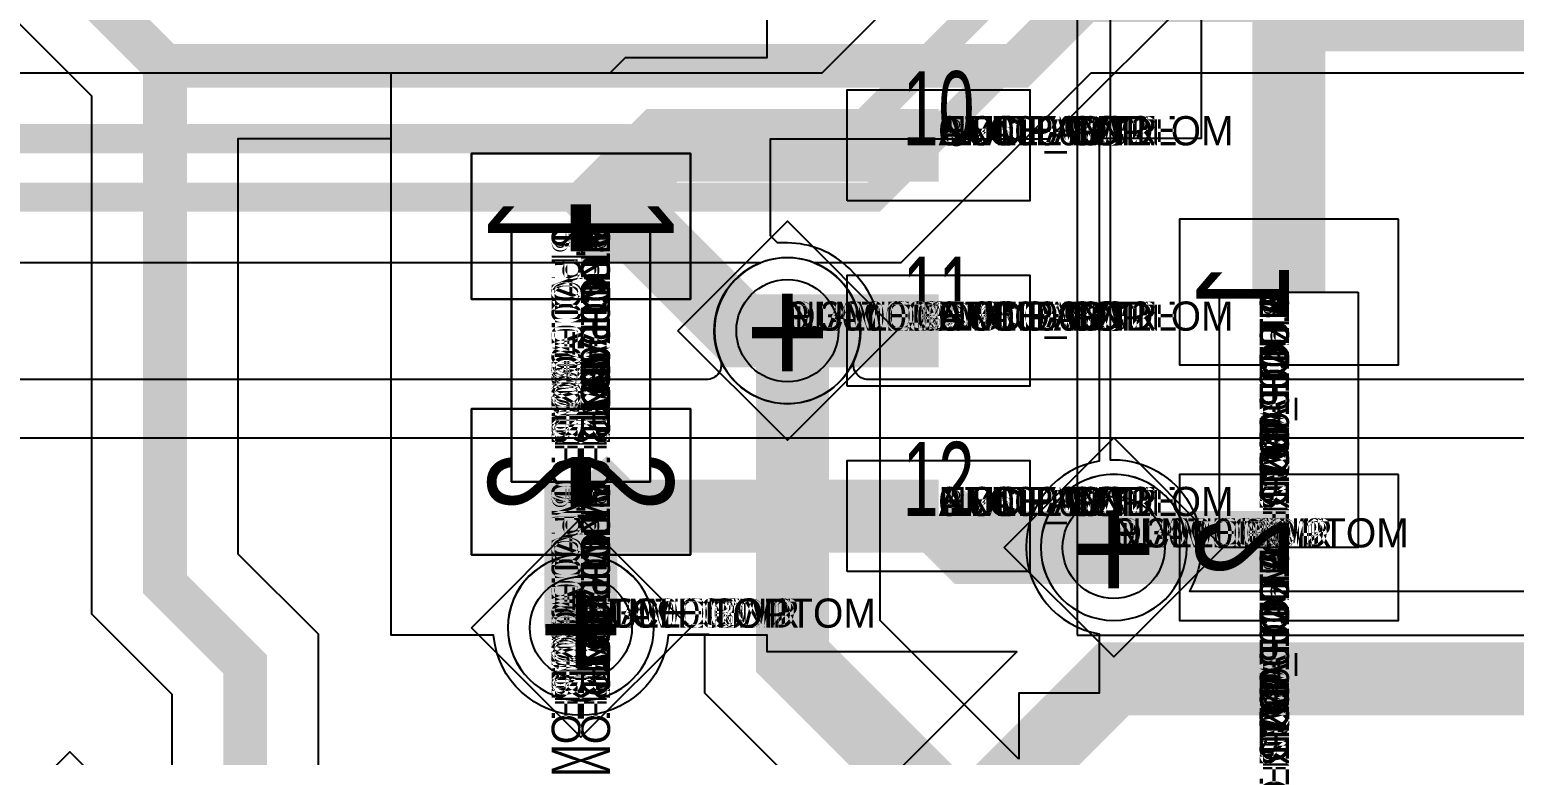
# Model space of a CAD drawing. Extents: x 0 to 323, y 0 to 320.
# Drawn here: x 39.24 to 49.41, y 237.68 to 242.65 of the extents above; entities that cross this region are included whole.
import ezdxf
from ezdxf.enums import TextEntityAlignment as Align

# ---------------------------------------------------------------- set-up
doc = ezdxf.new("R2010")
doc.units = 0
doc.header["$MEASUREMENT"] = 0
doc.layers.get('0').update_dxf_attribs({"linetype": 'CONTINUOUS'})
for name, color, linetype in [('CDN_FIGURES', 7, 'CONTINUOUS'), ('ETCH_BOTTOM', 7, 'CONTINUOUS'), ('ETCH_GND', 3, 'CONTINUOUS'), ('ETCH_INT1', 4, 'CONTINUOUS'), ('ETCH_INT2', 5, 'CONTINUOUS'), ('ETCH_PWR', 6, 'CONTINUOUS'), ('ETCH_TOP', 2, 'CONTINUOUS'), ('MANUFACTURING_NCLEGEND-1-6', 8, 'CONTINUOUS'), ('PACKAGE_GEOMETRY_ASSEMBLY_TOP', 11, 'CONTINUOUS'), ('PACKAGE_GEOMETRY_PIN_NUMBER', 9, 'CONTINUOUS')]:
    doc.layers.add(name, color=color, linetype=linetype)

# ---------------------------------------------------------------- blocks, each defined once
blk = doc.blocks.new('PAD_INFO')
for tag in ['SHAPE_TYPE', 'PAD_HEIGHT', 'PAD_LAYER', 'PAD_TYPE', 'PAD_WIDTH']:
    blk.add_attdef(tag, (0, 0), '', height=0.2)
at = {"flags": 2}
blk.add_attdef('CDN_TYPE', (0, 0), '', height=0.2, dxfattribs=at)
blk = doc.blocks.new('DRILL_INFO')
at = {"flags": 2}
blk.add_attdef('CDN_TYPE', (0, 0), '', height=0.2, dxfattribs=at)
for tag in ['FSHAPE', 'FCHAR', 'DRILL_HEIGHT', 'DIAMETER', 'PLATED', 'DRILL_WIDTH']:
    blk.add_attdef(tag, (0, 0), '', height=0.2)
blk = doc.blocks.new('VIA0700X0300')
at = {"layer": 'ETCH_BOTTOM'}
blk.add_circle((0, 0), 0.35, dxfattribs=at)
at = {"layer": 'ETCH_GND'}
blk.add_circle((0, 0), 0.35, dxfattribs=at)
at = {"layer": 'ETCH_INT1'}
blk.add_circle((0, 0), 0.35, dxfattribs=at)
at = {"layer": 'ETCH_INT2'}
blk.add_circle((0, 0), 0.35, dxfattribs=at)
at = {"layer": 'ETCH_PWR'}
blk.add_circle((0, 0), 0.35, dxfattribs=at)
at = {"layer": 'ETCH_TOP'}
blk.add_circle((0, 0), 0.35, dxfattribs=at)
ref = blk.add_blockref('PAD_INFO', (0, 0))
ref.add_attrib('PAD_LAYER', 'ETCH_TOP', (0, 0), dxfattribs={"height": 0.2})
ref.add_attrib('SHAPE_TYPE', 'NULL', (0, 0), dxfattribs={"height": 0.2})
ref.add_attrib('PAD_TYPE', 'ANTIPAD', (0, 0), dxfattribs={"height": 0.2})
ref.add_attrib('PAD_WIDTH', '0.000000', (0, 0), dxfattribs={"height": 0.2})
ref.add_attrib('PAD_HEIGHT', '0.000000', (0, 0), dxfattribs={"height": 0.2})
ref = blk.add_blockref('PAD_INFO', (0, 0))
ref.add_attrib('PAD_LAYER', 'ETCH_GND', (0, 0), dxfattribs={"height": 0.2})
ref.add_attrib('SHAPE_TYPE', 'NULL', (0, 0), dxfattribs={"height": 0.2})
ref.add_attrib('PAD_TYPE', 'ANTIPAD', (0, 0), dxfattribs={"height": 0.2})
ref.add_attrib('PAD_WIDTH', '0.000000', (0, 0), dxfattribs={"height": 0.2})
ref.add_attrib('PAD_HEIGHT', '0.000000', (0, 0), dxfattribs={"height": 0.2})
ref = blk.add_blockref('PAD_INFO', (0, 0))
ref.add_attrib('PAD_LAYER', 'ETCH_INT1', (0, 0), dxfattribs={"height": 0.2})
ref.add_attrib('SHAPE_TYPE', 'NULL', (0, 0), dxfattribs={"height": 0.2})
ref.add_attrib('PAD_TYPE', 'ANTIPAD', (0, 0), dxfattribs={"height": 0.2})
ref.add_attrib('PAD_WIDTH', '0.000000', (0, 0), dxfattribs={"height": 0.2})
ref.add_attrib('PAD_HEIGHT', '0.000000', (0, 0), dxfattribs={"height": 0.2})
ref = blk.add_blockref('PAD_INFO', (0, 0))
ref.add_attrib('PAD_LAYER', 'ETCH_INT2', (0, 0), dxfattribs={"height": 0.2})
ref.add_attrib('SHAPE_TYPE', 'NULL', (0, 0), dxfattribs={"height": 0.2})
ref.add_attrib('PAD_TYPE', 'ANTIPAD', (0, 0), dxfattribs={"height": 0.2})
ref.add_attrib('PAD_WIDTH', '0.000000', (0, 0), dxfattribs={"height": 0.2})
ref.add_attrib('PAD_HEIGHT', '0.000000', (0, 0), dxfattribs={"height": 0.2})
ref = blk.add_blockref('PAD_INFO', (0, 0))
ref.add_attrib('PAD_LAYER', 'ETCH_PWR', (0, 0), dxfattribs={"height": 0.2})
ref.add_attrib('SHAPE_TYPE', 'NULL', (0, 0), dxfattribs={"height": 0.2})
ref.add_attrib('PAD_TYPE', 'ANTIPAD', (0, 0), dxfattribs={"height": 0.2})
ref.add_attrib('PAD_WIDTH', '0.000000', (0, 0), dxfattribs={"height": 0.2})
ref.add_attrib('PAD_HEIGHT', '0.000000', (0, 0), dxfattribs={"height": 0.2})
ref = blk.add_blockref('PAD_INFO', (0, 0))
ref.add_attrib('PAD_LAYER', 'ETCH_BOTTOM', (0, 0), dxfattribs={"height": 0.2})
ref.add_attrib('SHAPE_TYPE', 'NULL', (0, 0), dxfattribs={"height": 0.2})
ref.add_attrib('PAD_TYPE', 'ANTIPAD', (0, 0), dxfattribs={"height": 0.2})
ref.add_attrib('PAD_WIDTH', '0.000000', (0, 0), dxfattribs={"height": 0.2})
ref.add_attrib('PAD_HEIGHT', '0.000000', (0, 0), dxfattribs={"height": 0.2})
ref = blk.add_blockref('PAD_INFO', (0, 0))
ref.add_attrib('PAD_LAYER', 'ETCH_TOP', (0, 0), dxfattribs={"height": 0.2})
ref.add_attrib('SHAPE_TYPE', 'NULL', (0, 0), dxfattribs={"height": 0.2})
ref.add_attrib('PAD_TYPE', 'THERMAL', (0, 0), dxfattribs={"height": 0.2})
ref.add_attrib('PAD_WIDTH', '0.000000', (0, 0), dxfattribs={"height": 0.2})
ref.add_attrib('PAD_HEIGHT', '0.000000', (0, 0), dxfattribs={"height": 0.2})
ref = blk.add_blockref('PAD_INFO', (0, 0))
ref.add_attrib('PAD_LAYER', 'ETCH_GND', (0, 0), dxfattribs={"height": 0.2})
ref.add_attrib('SHAPE_TYPE', 'NULL', (0, 0), dxfattribs={"height": 0.2})
ref.add_attrib('PAD_TYPE', 'THERMAL', (0, 0), dxfattribs={"height": 0.2})
ref.add_attrib('PAD_WIDTH', '0.000000', (0, 0), dxfattribs={"height": 0.2})
ref.add_attrib('PAD_HEIGHT', '0.000000', (0, 0), dxfattribs={"height": 0.2})
ref = blk.add_blockref('PAD_INFO', (0, 0))
ref.add_attrib('PAD_LAYER', 'ETCH_INT1', (0, 0), dxfattribs={"height": 0.2})
ref.add_attrib('SHAPE_TYPE', 'NULL', (0, 0), dxfattribs={"height": 0.2})
ref.add_attrib('PAD_TYPE', 'THERMAL', (0, 0), dxfattribs={"height": 0.2})
ref.add_attrib('PAD_WIDTH', '0.000000', (0, 0), dxfattribs={"height": 0.2})
ref.add_attrib('PAD_HEIGHT', '0.000000', (0, 0), dxfattribs={"height": 0.2})
ref = blk.add_blockref('PAD_INFO', (0, 0))
ref.add_attrib('PAD_LAYER', 'ETCH_INT2', (0, 0), dxfattribs={"height": 0.2})
ref.add_attrib('SHAPE_TYPE', 'NULL', (0, 0), dxfattribs={"height": 0.2})
ref.add_attrib('PAD_TYPE', 'THERMAL', (0, 0), dxfattribs={"height": 0.2})
ref.add_attrib('PAD_WIDTH', '0.000000', (0, 0), dxfattribs={"height": 0.2})
ref.add_attrib('PAD_HEIGHT', '0.000000', (0, 0), dxfattribs={"height": 0.2})
ref = blk.add_blockref('PAD_INFO', (0, 0))
ref.add_attrib('PAD_LAYER', 'ETCH_PWR', (0, 0), dxfattribs={"height": 0.2})
ref.add_attrib('SHAPE_TYPE', 'NULL', (0, 0), dxfattribs={"height": 0.2})
ref.add_attrib('PAD_TYPE', 'THERMAL', (0, 0), dxfattribs={"height": 0.2})
ref.add_attrib('PAD_WIDTH', '0.000000', (0, 0), dxfattribs={"height": 0.2})
ref.add_attrib('PAD_HEIGHT', '0.000000', (0, 0), dxfattribs={"height": 0.2})
ref = blk.add_blockref('PAD_INFO', (0, 0))
ref.add_attrib('PAD_LAYER', 'ETCH_BOTTOM', (0, 0), dxfattribs={"height": 0.2})
ref.add_attrib('SHAPE_TYPE', 'NULL', (0, 0), dxfattribs={"height": 0.2})
ref.add_attrib('PAD_TYPE', 'THERMAL', (0, 0), dxfattribs={"height": 0.2})
ref.add_attrib('PAD_WIDTH', '0.000000', (0, 0), dxfattribs={"height": 0.2})
ref.add_attrib('PAD_HEIGHT', '0.000000', (0, 0), dxfattribs={"height": 0.2})
ref = blk.add_blockref('PAD_INFO', (0, 0))
ref.add_attrib('PAD_LAYER', 'ETCH_TOP', (0, 0), dxfattribs={"height": 0.2})
ref.add_attrib('SHAPE_TYPE', 'CIRCLE', (0, 0), dxfattribs={"height": 0.2})
ref.add_attrib('PAD_TYPE', 'REGULAR', (0, 0), dxfattribs={"height": 0.2})
ref.add_attrib('PAD_WIDTH', '0.700000', (0, 0), dxfattribs={"height": 0.2})
ref.add_attrib('PAD_HEIGHT', '0.700000', (0, 0), dxfattribs={"height": 0.2})
ref = blk.add_blockref('PAD_INFO', (0, 0))
ref.add_attrib('PAD_LAYER', 'ETCH_GND', (0, 0), dxfattribs={"height": 0.2})
ref.add_attrib('SHAPE_TYPE', 'CIRCLE', (0, 0), dxfattribs={"height": 0.2})
ref.add_attrib('PAD_TYPE', 'REGULAR', (0, 0), dxfattribs={"height": 0.2})
ref.add_attrib('PAD_WIDTH', '0.700000', (0, 0), dxfattribs={"height": 0.2})
ref.add_attrib('PAD_HEIGHT', '0.700000', (0, 0), dxfattribs={"height": 0.2})
ref = blk.add_blockref('PAD_INFO', (0, 0))
ref.add_attrib('PAD_LAYER', 'ETCH_INT1', (0, 0), dxfattribs={"height": 0.2})
ref.add_attrib('SHAPE_TYPE', 'CIRCLE', (0, 0), dxfattribs={"height": 0.2})
ref.add_attrib('PAD_TYPE', 'REGULAR', (0, 0), dxfattribs={"height": 0.2})
ref.add_attrib('PAD_WIDTH', '0.700000', (0, 0), dxfattribs={"height": 0.2})
ref.add_attrib('PAD_HEIGHT', '0.700000', (0, 0), dxfattribs={"height": 0.2})
ref = blk.add_blockref('PAD_INFO', (0, 0))
ref.add_attrib('PAD_LAYER', 'ETCH_INT2', (0, 0), dxfattribs={"height": 0.2})
ref.add_attrib('SHAPE_TYPE', 'CIRCLE', (0, 0), dxfattribs={"height": 0.2})
ref.add_attrib('PAD_TYPE', 'REGULAR', (0, 0), dxfattribs={"height": 0.2})
ref.add_attrib('PAD_WIDTH', '0.700000', (0, 0), dxfattribs={"height": 0.2})
ref.add_attrib('PAD_HEIGHT', '0.700000', (0, 0), dxfattribs={"height": 0.2})
ref = blk.add_blockref('PAD_INFO', (0, 0))
ref.add_attrib('PAD_LAYER', 'ETCH_PWR', (0, 0), dxfattribs={"height": 0.2})
ref.add_attrib('SHAPE_TYPE', 'CIRCLE', (0, 0), dxfattribs={"height": 0.2})
ref.add_attrib('PAD_TYPE', 'REGULAR', (0, 0), dxfattribs={"height": 0.2})
ref.add_attrib('PAD_WIDTH', '0.700000', (0, 0), dxfattribs={"height": 0.2})
ref.add_attrib('PAD_HEIGHT', '0.700000', (0, 0), dxfattribs={"height": 0.2})
ref = blk.add_blockref('PAD_INFO', (0, 0))
ref.add_attrib('PAD_LAYER', 'ETCH_BOTTOM', (0, 0), dxfattribs={"height": 0.2})
ref.add_attrib('SHAPE_TYPE', 'CIRCLE', (0, 0), dxfattribs={"height": 0.2})
ref.add_attrib('PAD_TYPE', 'REGULAR', (0, 0), dxfattribs={"height": 0.2})
ref.add_attrib('PAD_WIDTH', '0.700000', (0, 0), dxfattribs={"height": 0.2})
ref.add_attrib('PAD_HEIGHT', '0.700000', (0, 0), dxfattribs={"height": 0.2})
ref = blk.add_blockref('DRILL_INFO', (0, 0))
ref.add_attrib('DIAMETER', '0.300000', (0, 0), dxfattribs={"height": 0.2})
ref.add_attrib('PLATED', 'PLATED', (0, 0), dxfattribs={"height": 0.2})
ref.add_attrib('FSHAPE', 'DIAMOND', (0, 0), dxfattribs={"height": 0.2})
ref.add_attrib('FCHAR', '+', (0, 0), dxfattribs={"height": 0.2})
ref.add_attrib('DRILL_WIDTH', '1.500000', (0, 0), dxfattribs={"height": 0.2})
ref.add_attrib('DRILL_HEIGHT', '1.500000', (0, 0), dxfattribs={"height": 0.2})
for tag in ['CDN_TYPE', 'PIN']:
    blk.add_attdef(tag, (0, 0), '', height=0.2)
at = {"flags": 2}
for tag in ['PSTKNAME', 'BBV']:
    blk.add_attdef(tag, (0, 0), '', height=0.2, dxfattribs=at)
blk = doc.blocks.new('FIGURE_DIAMOND')
at = {"layer": 'CDN_FIGURES'}
blk.add_lwpolyline([(-0.5, 0), (0, 0.5), (0.5, 0), (0, -0.5)], close=True, dxfattribs=at)
blk = doc.blocks.new('RC1000X1500TS')
at = {"layer": 'ETCH_TOP'}
blk.add_lwpolyline([(-0.5, -0.75), (-0.5, 0.75), (0.5, 0.75), (0.5, -0.75)], close=True, dxfattribs=at)
ref = blk.add_blockref('PAD_INFO', (0, 0))
ref.add_attrib('PAD_LAYER', 'ETCH_TOP', (0, 0), dxfattribs={"height": 0.2})
ref.add_attrib('SHAPE_TYPE', 'NULL', (0, 0), dxfattribs={"height": 0.2})
ref.add_attrib('PAD_TYPE', 'ANTIPAD', (0, 0), dxfattribs={"height": 0.2})
ref.add_attrib('PAD_WIDTH', '0.000000', (0, 0), dxfattribs={"height": 0.2})
ref.add_attrib('PAD_HEIGHT', '0.000000', (0, 0), dxfattribs={"height": 0.2})
ref = blk.add_blockref('PAD_INFO', (0, 0))
ref.add_attrib('PAD_LAYER', 'ETCH_GND', (0, 0), dxfattribs={"height": 0.2})
ref.add_attrib('SHAPE_TYPE', 'NULL', (0, 0), dxfattribs={"height": 0.2})
ref.add_attrib('PAD_TYPE', 'ANTIPAD', (0, 0), dxfattribs={"height": 0.2})
ref.add_attrib('PAD_WIDTH', '0.000000', (0, 0), dxfattribs={"height": 0.2})
ref.add_attrib('PAD_HEIGHT', '0.000000', (0, 0), dxfattribs={"height": 0.2})
ref = blk.add_blockref('PAD_INFO', (0, 0))
ref.add_attrib('PAD_LAYER', 'ETCH_INT1', (0, 0), dxfattribs={"height": 0.2})
ref.add_attrib('SHAPE_TYPE', 'NULL', (0, 0), dxfattribs={"height": 0.2})
ref.add_attrib('PAD_TYPE', 'ANTIPAD', (0, 0), dxfattribs={"height": 0.2})
ref.add_attrib('PAD_WIDTH', '0.000000', (0, 0), dxfattribs={"height": 0.2})
ref.add_attrib('PAD_HEIGHT', '0.000000', (0, 0), dxfattribs={"height": 0.2})
ref = blk.add_blockref('PAD_INFO', (0, 0))
ref.add_attrib('PAD_LAYER', 'ETCH_INT2', (0, 0), dxfattribs={"height": 0.2})
ref.add_attrib('SHAPE_TYPE', 'NULL', (0, 0), dxfattribs={"height": 0.2})
ref.add_attrib('PAD_TYPE', 'ANTIPAD', (0, 0), dxfattribs={"height": 0.2})
ref.add_attrib('PAD_WIDTH', '0.000000', (0, 0), dxfattribs={"height": 0.2})
ref.add_attrib('PAD_HEIGHT', '0.000000', (0, 0), dxfattribs={"height": 0.2})
ref = blk.add_blockref('PAD_INFO', (0, 0))
ref.add_attrib('PAD_LAYER', 'ETCH_PWR', (0, 0), dxfattribs={"height": 0.2})
ref.add_attrib('SHAPE_TYPE', 'NULL', (0, 0), dxfattribs={"height": 0.2})
ref.add_attrib('PAD_TYPE', 'ANTIPAD', (0, 0), dxfattribs={"height": 0.2})
ref.add_attrib('PAD_WIDTH', '0.000000', (0, 0), dxfattribs={"height": 0.2})
ref.add_attrib('PAD_HEIGHT', '0.000000', (0, 0), dxfattribs={"height": 0.2})
ref = blk.add_blockref('PAD_INFO', (0, 0))
ref.add_attrib('PAD_LAYER', 'ETCH_BOTTOM', (0, 0), dxfattribs={"height": 0.2})
ref.add_attrib('SHAPE_TYPE', 'NULL', (0, 0), dxfattribs={"height": 0.2})
ref.add_attrib('PAD_TYPE', 'ANTIPAD', (0, 0), dxfattribs={"height": 0.2})
ref.add_attrib('PAD_WIDTH', '0.000000', (0, 0), dxfattribs={"height": 0.2})
ref.add_attrib('PAD_HEIGHT', '0.000000', (0, 0), dxfattribs={"height": 0.2})
ref = blk.add_blockref('PAD_INFO', (0, 0))
ref.add_attrib('PAD_LAYER', 'ETCH_TOP', (0, 0), dxfattribs={"height": 0.2})
ref.add_attrib('SHAPE_TYPE', 'NULL', (0, 0), dxfattribs={"height": 0.2})
ref.add_attrib('PAD_TYPE', 'THERMAL', (0, 0), dxfattribs={"height": 0.2})
ref.add_attrib('PAD_WIDTH', '0.000000', (0, 0), dxfattribs={"height": 0.2})
ref.add_attrib('PAD_HEIGHT', '0.000000', (0, 0), dxfattribs={"height": 0.2})
ref = blk.add_blockref('PAD_INFO', (0, 0))
ref.add_attrib('PAD_LAYER', 'ETCH_GND', (0, 0), dxfattribs={"height": 0.2})
ref.add_attrib('SHAPE_TYPE', 'NULL', (0, 0), dxfattribs={"height": 0.2})
ref.add_attrib('PAD_TYPE', 'THERMAL', (0, 0), dxfattribs={"height": 0.2})
ref.add_attrib('PAD_WIDTH', '0.000000', (0, 0), dxfattribs={"height": 0.2})
ref.add_attrib('PAD_HEIGHT', '0.000000', (0, 0), dxfattribs={"height": 0.2})
ref = blk.add_blockref('PAD_INFO', (0, 0))
ref.add_attrib('PAD_LAYER', 'ETCH_INT1', (0, 0), dxfattribs={"height": 0.2})
ref.add_attrib('SHAPE_TYPE', 'NULL', (0, 0), dxfattribs={"height": 0.2})
ref.add_attrib('PAD_TYPE', 'THERMAL', (0, 0), dxfattribs={"height": 0.2})
ref.add_attrib('PAD_WIDTH', '0.000000', (0, 0), dxfattribs={"height": 0.2})
ref.add_attrib('PAD_HEIGHT', '0.000000', (0, 0), dxfattribs={"height": 0.2})
ref = blk.add_blockref('PAD_INFO', (0, 0))
ref.add_attrib('PAD_LAYER', 'ETCH_INT2', (0, 0), dxfattribs={"height": 0.2})
ref.add_attrib('SHAPE_TYPE', 'NULL', (0, 0), dxfattribs={"height": 0.2})
ref.add_attrib('PAD_TYPE', 'THERMAL', (0, 0), dxfattribs={"height": 0.2})
ref.add_attrib('PAD_WIDTH', '0.000000', (0, 0), dxfattribs={"height": 0.2})
ref.add_attrib('PAD_HEIGHT', '0.000000', (0, 0), dxfattribs={"height": 0.2})
ref = blk.add_blockref('PAD_INFO', (0, 0))
ref.add_attrib('PAD_LAYER', 'ETCH_PWR', (0, 0), dxfattribs={"height": 0.2})
ref.add_attrib('SHAPE_TYPE', 'NULL', (0, 0), dxfattribs={"height": 0.2})
ref.add_attrib('PAD_TYPE', 'THERMAL', (0, 0), dxfattribs={"height": 0.2})
ref.add_attrib('PAD_WIDTH', '0.000000', (0, 0), dxfattribs={"height": 0.2})
ref.add_attrib('PAD_HEIGHT', '0.000000', (0, 0), dxfattribs={"height": 0.2})
ref = blk.add_blockref('PAD_INFO', (0, 0))
ref.add_attrib('PAD_LAYER', 'ETCH_BOTTOM', (0, 0), dxfattribs={"height": 0.2})
ref.add_attrib('SHAPE_TYPE', 'NULL', (0, 0), dxfattribs={"height": 0.2})
ref.add_attrib('PAD_TYPE', 'THERMAL', (0, 0), dxfattribs={"height": 0.2})
ref.add_attrib('PAD_WIDTH', '0.000000', (0, 0), dxfattribs={"height": 0.2})
ref.add_attrib('PAD_HEIGHT', '0.000000', (0, 0), dxfattribs={"height": 0.2})
ref = blk.add_blockref('PAD_INFO', (0, 0))
ref.add_attrib('PAD_LAYER', 'ETCH_GND', (0, 0), dxfattribs={"height": 0.2})
ref.add_attrib('SHAPE_TYPE', 'NULL', (0, 0), dxfattribs={"height": 0.2})
ref.add_attrib('PAD_TYPE', 'REGULAR', (0, 0), dxfattribs={"height": 0.2})
ref.add_attrib('PAD_WIDTH', '0.000000', (0, 0), dxfattribs={"height": 0.2})
ref.add_attrib('PAD_HEIGHT', '0.000000', (0, 0), dxfattribs={"height": 0.2})
ref = blk.add_blockref('PAD_INFO', (0, 0))
ref.add_attrib('PAD_LAYER', 'ETCH_INT1', (0, 0), dxfattribs={"height": 0.2})
ref.add_attrib('SHAPE_TYPE', 'NULL', (0, 0), dxfattribs={"height": 0.2})
ref.add_attrib('PAD_TYPE', 'REGULAR', (0, 0), dxfattribs={"height": 0.2})
ref.add_attrib('PAD_WIDTH', '0.000000', (0, 0), dxfattribs={"height": 0.2})
ref.add_attrib('PAD_HEIGHT', '0.000000', (0, 0), dxfattribs={"height": 0.2})
ref = blk.add_blockref('PAD_INFO', (0, 0))
ref.add_attrib('PAD_LAYER', 'ETCH_INT2', (0, 0), dxfattribs={"height": 0.2})
ref.add_attrib('SHAPE_TYPE', 'NULL', (0, 0), dxfattribs={"height": 0.2})
ref.add_attrib('PAD_TYPE', 'REGULAR', (0, 0), dxfattribs={"height": 0.2})
ref.add_attrib('PAD_WIDTH', '0.000000', (0, 0), dxfattribs={"height": 0.2})
ref.add_attrib('PAD_HEIGHT', '0.000000', (0, 0), dxfattribs={"height": 0.2})
ref = blk.add_blockref('PAD_INFO', (0, 0))
ref.add_attrib('PAD_LAYER', 'ETCH_PWR', (0, 0), dxfattribs={"height": 0.2})
ref.add_attrib('SHAPE_TYPE', 'NULL', (0, 0), dxfattribs={"height": 0.2})
ref.add_attrib('PAD_TYPE', 'REGULAR', (0, 0), dxfattribs={"height": 0.2})
ref.add_attrib('PAD_WIDTH', '0.000000', (0, 0), dxfattribs={"height": 0.2})
ref.add_attrib('PAD_HEIGHT', '0.000000', (0, 0), dxfattribs={"height": 0.2})
ref = blk.add_blockref('PAD_INFO', (0, 0))
ref.add_attrib('PAD_LAYER', 'ETCH_BOTTOM', (0, 0), dxfattribs={"height": 0.2})
ref.add_attrib('SHAPE_TYPE', 'NULL', (0, 0), dxfattribs={"height": 0.2})
ref.add_attrib('PAD_TYPE', 'REGULAR', (0, 0), dxfattribs={"height": 0.2})
ref.add_attrib('PAD_WIDTH', '0.000000', (0, 0), dxfattribs={"height": 0.2})
ref.add_attrib('PAD_HEIGHT', '0.000000', (0, 0), dxfattribs={"height": 0.2})
ref = blk.add_blockref('DRILL_INFO', (0, 0))
ref.add_attrib('DIAMETER', '0.000000', (0, 0), dxfattribs={"height": 0.2})
ref.add_attrib('PLATED', 'PLATED', (0, 0), dxfattribs={"height": 0.2})
ref.add_attrib('FSHAPE', 'NULL', (0, 0), dxfattribs={"height": 0.2})
ref.add_attrib('DRILL_WIDTH', '0.000000', (0, 0), dxfattribs={"height": 0.2})
ref.add_attrib('DRILL_HEIGHT', '0.000000', (0, 0), dxfattribs={"height": 0.2})
ref = blk.add_blockref('PAD_INFO', (0, 0))
ref.add_attrib('PAD_LAYER', 'ETCH_TOP', (0, 0), dxfattribs={"height": 0.2})
ref.add_attrib('SHAPE_TYPE', 'RECTANGLE', (0, 0), dxfattribs={"height": 0.2})
ref.add_attrib('PAD_TYPE', 'REGULAR', (0, 0), dxfattribs={"height": 0.2})
ref.add_attrib('PAD_WIDTH', '1.000000', (0, 0), dxfattribs={"height": 0.2})
ref.add_attrib('PAD_HEIGHT', '1.500000', (0, 0), dxfattribs={"height": 0.2})
for tag in ['CDN_TYPE', 'PIN']:
    blk.add_attdef(tag, (0, 0), '', height=0.2)
at = {"flags": 2}
for tag in ['PSTKNAME', 'BBV']:
    blk.add_attdef(tag, (0, 0), '', height=0.2, dxfattribs=at)
blk = doc.blocks.new('F56')
at = {"layer": 'PACKAGE_GEOMETRY_ASSEMBLY_TOP'}
blk.add_lwpolyline([(0, -0.475), (1.75, -0.475), (1.75, 0.475), (0, 0.475)], close=True, dxfattribs=at)
at = {"layer": 'ETCH_TOP'}
ref = blk.add_blockref('RC1000X1500TS', (0, 0), dxfattribs=at)
ref.add_attrib('CDN_TYPE', 'PIN', (0, 0), dxfattribs={"height": 0.2})
ref.add_attrib('PIN', '1', (0, 0), dxfattribs={"height": 0.2})
ref = blk.add_blockref('RC1000X1500TS', (1.75, 0), dxfattribs=at)
ref.add_attrib('CDN_TYPE', 'PIN', (0, 0), dxfattribs={"height": 0.2})
ref.add_attrib('PIN', '2', (0, 0), dxfattribs={"height": 0.2})
at = {"flags": 2}
for tag in ['SYMBOL_TYPE', 'CDN_TYPE', 'REFDES']:
    blk.add_attdef(tag, (0, 0), '', height=0.2, dxfattribs=at)
blk = doc.blocks.new('RC1250X0760TS')
at = {"layer": 'ETCH_TOP'}
blk.add_lwpolyline([(-0.625, -0.38), (-0.625, 0.38), (0.625, 0.38), (0.625, -0.38)], close=True, dxfattribs=at)
ref = blk.add_blockref('PAD_INFO', (0, 0))
ref.add_attrib('PAD_LAYER', 'ETCH_TOP', (0, 0), dxfattribs={"height": 0.2})
ref.add_attrib('SHAPE_TYPE', 'NULL', (0, 0), dxfattribs={"height": 0.2})
ref.add_attrib('PAD_TYPE', 'ANTIPAD', (0, 0), dxfattribs={"height": 0.2})
ref.add_attrib('PAD_WIDTH', '0.000000', (0, 0), dxfattribs={"height": 0.2})
ref.add_attrib('PAD_HEIGHT', '0.000000', (0, 0), dxfattribs={"height": 0.2})
ref = blk.add_blockref('PAD_INFO', (0, 0))
ref.add_attrib('PAD_LAYER', 'ETCH_GND', (0, 0), dxfattribs={"height": 0.2})
ref.add_attrib('SHAPE_TYPE', 'NULL', (0, 0), dxfattribs={"height": 0.2})
ref.add_attrib('PAD_TYPE', 'ANTIPAD', (0, 0), dxfattribs={"height": 0.2})
ref.add_attrib('PAD_WIDTH', '0.000000', (0, 0), dxfattribs={"height": 0.2})
ref.add_attrib('PAD_HEIGHT', '0.000000', (0, 0), dxfattribs={"height": 0.2})
ref = blk.add_blockref('PAD_INFO', (0, 0))
ref.add_attrib('PAD_LAYER', 'ETCH_INT1', (0, 0), dxfattribs={"height": 0.2})
ref.add_attrib('SHAPE_TYPE', 'NULL', (0, 0), dxfattribs={"height": 0.2})
ref.add_attrib('PAD_TYPE', 'ANTIPAD', (0, 0), dxfattribs={"height": 0.2})
ref.add_attrib('PAD_WIDTH', '0.000000', (0, 0), dxfattribs={"height": 0.2})
ref.add_attrib('PAD_HEIGHT', '0.000000', (0, 0), dxfattribs={"height": 0.2})
ref = blk.add_blockref('PAD_INFO', (0, 0))
ref.add_attrib('PAD_LAYER', 'ETCH_INT2', (0, 0), dxfattribs={"height": 0.2})
ref.add_attrib('SHAPE_TYPE', 'NULL', (0, 0), dxfattribs={"height": 0.2})
ref.add_attrib('PAD_TYPE', 'ANTIPAD', (0, 0), dxfattribs={"height": 0.2})
ref.add_attrib('PAD_WIDTH', '0.000000', (0, 0), dxfattribs={"height": 0.2})
ref.add_attrib('PAD_HEIGHT', '0.000000', (0, 0), dxfattribs={"height": 0.2})
ref = blk.add_blockref('PAD_INFO', (0, 0))
ref.add_attrib('PAD_LAYER', 'ETCH_PWR', (0, 0), dxfattribs={"height": 0.2})
ref.add_attrib('SHAPE_TYPE', 'NULL', (0, 0), dxfattribs={"height": 0.2})
ref.add_attrib('PAD_TYPE', 'ANTIPAD', (0, 0), dxfattribs={"height": 0.2})
ref.add_attrib('PAD_WIDTH', '0.000000', (0, 0), dxfattribs={"height": 0.2})
ref.add_attrib('PAD_HEIGHT', '0.000000', (0, 0), dxfattribs={"height": 0.2})
ref = blk.add_blockref('PAD_INFO', (0, 0))
ref.add_attrib('PAD_LAYER', 'ETCH_BOTTOM', (0, 0), dxfattribs={"height": 0.2})
ref.add_attrib('SHAPE_TYPE', 'NULL', (0, 0), dxfattribs={"height": 0.2})
ref.add_attrib('PAD_TYPE', 'ANTIPAD', (0, 0), dxfattribs={"height": 0.2})
ref.add_attrib('PAD_WIDTH', '0.000000', (0, 0), dxfattribs={"height": 0.2})
ref.add_attrib('PAD_HEIGHT', '0.000000', (0, 0), dxfattribs={"height": 0.2})
ref = blk.add_blockref('PAD_INFO', (0, 0))
ref.add_attrib('PAD_LAYER', 'ETCH_TOP', (0, 0), dxfattribs={"height": 0.2})
ref.add_attrib('SHAPE_TYPE', 'NULL', (0, 0), dxfattribs={"height": 0.2})
ref.add_attrib('PAD_TYPE', 'THERMAL', (0, 0), dxfattribs={"height": 0.2})
ref.add_attrib('PAD_WIDTH', '0.000000', (0, 0), dxfattribs={"height": 0.2})
ref.add_attrib('PAD_HEIGHT', '0.000000', (0, 0), dxfattribs={"height": 0.2})
ref = blk.add_blockref('PAD_INFO', (0, 0))
ref.add_attrib('PAD_LAYER', 'ETCH_GND', (0, 0), dxfattribs={"height": 0.2})
ref.add_attrib('SHAPE_TYPE', 'NULL', (0, 0), dxfattribs={"height": 0.2})
ref.add_attrib('PAD_TYPE', 'THERMAL', (0, 0), dxfattribs={"height": 0.2})
ref.add_attrib('PAD_WIDTH', '0.000000', (0, 0), dxfattribs={"height": 0.2})
ref.add_attrib('PAD_HEIGHT', '0.000000', (0, 0), dxfattribs={"height": 0.2})
ref = blk.add_blockref('PAD_INFO', (0, 0))
ref.add_attrib('PAD_LAYER', 'ETCH_INT1', (0, 0), dxfattribs={"height": 0.2})
ref.add_attrib('SHAPE_TYPE', 'NULL', (0, 0), dxfattribs={"height": 0.2})
ref.add_attrib('PAD_TYPE', 'THERMAL', (0, 0), dxfattribs={"height": 0.2})
ref.add_attrib('PAD_WIDTH', '0.000000', (0, 0), dxfattribs={"height": 0.2})
ref.add_attrib('PAD_HEIGHT', '0.000000', (0, 0), dxfattribs={"height": 0.2})
ref = blk.add_blockref('PAD_INFO', (0, 0))
ref.add_attrib('PAD_LAYER', 'ETCH_INT2', (0, 0), dxfattribs={"height": 0.2})
ref.add_attrib('SHAPE_TYPE', 'NULL', (0, 0), dxfattribs={"height": 0.2})
ref.add_attrib('PAD_TYPE', 'THERMAL', (0, 0), dxfattribs={"height": 0.2})
ref.add_attrib('PAD_WIDTH', '0.000000', (0, 0), dxfattribs={"height": 0.2})
ref.add_attrib('PAD_HEIGHT', '0.000000', (0, 0), dxfattribs={"height": 0.2})
ref = blk.add_blockref('PAD_INFO', (0, 0))
ref.add_attrib('PAD_LAYER', 'ETCH_PWR', (0, 0), dxfattribs={"height": 0.2})
ref.add_attrib('SHAPE_TYPE', 'NULL', (0, 0), dxfattribs={"height": 0.2})
ref.add_attrib('PAD_TYPE', 'THERMAL', (0, 0), dxfattribs={"height": 0.2})
ref.add_attrib('PAD_WIDTH', '0.000000', (0, 0), dxfattribs={"height": 0.2})
ref.add_attrib('PAD_HEIGHT', '0.000000', (0, 0), dxfattribs={"height": 0.2})
ref = blk.add_blockref('PAD_INFO', (0, 0))
ref.add_attrib('PAD_LAYER', 'ETCH_BOTTOM', (0, 0), dxfattribs={"height": 0.2})
ref.add_attrib('SHAPE_TYPE', 'NULL', (0, 0), dxfattribs={"height": 0.2})
ref.add_attrib('PAD_TYPE', 'THERMAL', (0, 0), dxfattribs={"height": 0.2})
ref.add_attrib('PAD_WIDTH', '0.000000', (0, 0), dxfattribs={"height": 0.2})
ref.add_attrib('PAD_HEIGHT', '0.000000', (0, 0), dxfattribs={"height": 0.2})
ref = blk.add_blockref('PAD_INFO', (0, 0))
ref.add_attrib('PAD_LAYER', 'ETCH_TOP', (0, 0), dxfattribs={"height": 0.2})
ref.add_attrib('SHAPE_TYPE', 'RECTANGLE', (0, 0), dxfattribs={"height": 0.2})
ref.add_attrib('PAD_TYPE', 'REGULAR', (0, 0), dxfattribs={"height": 0.2})
ref.add_attrib('PAD_WIDTH', '1.250000', (0, 0), dxfattribs={"height": 0.2})
ref.add_attrib('PAD_HEIGHT', '0.760000', (0, 0), dxfattribs={"height": 0.2})
ref = blk.add_blockref('PAD_INFO', (0, 0))
ref.add_attrib('PAD_LAYER', 'ETCH_GND', (0, 0), dxfattribs={"height": 0.2})
ref.add_attrib('SHAPE_TYPE', 'NULL', (0, 0), dxfattribs={"height": 0.2})
ref.add_attrib('PAD_TYPE', 'REGULAR', (0, 0), dxfattribs={"height": 0.2})
ref.add_attrib('PAD_WIDTH', '0.000000', (0, 0), dxfattribs={"height": 0.2})
ref.add_attrib('PAD_HEIGHT', '0.000000', (0, 0), dxfattribs={"height": 0.2})
ref = blk.add_blockref('PAD_INFO', (0, 0))
ref.add_attrib('PAD_LAYER', 'ETCH_INT1', (0, 0), dxfattribs={"height": 0.2})
ref.add_attrib('SHAPE_TYPE', 'NULL', (0, 0), dxfattribs={"height": 0.2})
ref.add_attrib('PAD_TYPE', 'REGULAR', (0, 0), dxfattribs={"height": 0.2})
ref.add_attrib('PAD_WIDTH', '0.000000', (0, 0), dxfattribs={"height": 0.2})
ref.add_attrib('PAD_HEIGHT', '0.000000', (0, 0), dxfattribs={"height": 0.2})
ref = blk.add_blockref('PAD_INFO', (0, 0))
ref.add_attrib('PAD_LAYER', 'ETCH_INT2', (0, 0), dxfattribs={"height": 0.2})
ref.add_attrib('SHAPE_TYPE', 'NULL', (0, 0), dxfattribs={"height": 0.2})
ref.add_attrib('PAD_TYPE', 'REGULAR', (0, 0), dxfattribs={"height": 0.2})
ref.add_attrib('PAD_WIDTH', '0.000000', (0, 0), dxfattribs={"height": 0.2})
ref.add_attrib('PAD_HEIGHT', '0.000000', (0, 0), dxfattribs={"height": 0.2})
ref = blk.add_blockref('PAD_INFO', (0, 0))
ref.add_attrib('PAD_LAYER', 'ETCH_PWR', (0, 0), dxfattribs={"height": 0.2})
ref.add_attrib('SHAPE_TYPE', 'NULL', (0, 0), dxfattribs={"height": 0.2})
ref.add_attrib('PAD_TYPE', 'REGULAR', (0, 0), dxfattribs={"height": 0.2})
ref.add_attrib('PAD_WIDTH', '0.000000', (0, 0), dxfattribs={"height": 0.2})
ref.add_attrib('PAD_HEIGHT', '0.000000', (0, 0), dxfattribs={"height": 0.2})
ref = blk.add_blockref('PAD_INFO', (0, 0))
ref.add_attrib('PAD_LAYER', 'ETCH_BOTTOM', (0, 0), dxfattribs={"height": 0.2})
ref.add_attrib('SHAPE_TYPE', 'NULL', (0, 0), dxfattribs={"height": 0.2})
ref.add_attrib('PAD_TYPE', 'REGULAR', (0, 0), dxfattribs={"height": 0.2})
ref.add_attrib('PAD_WIDTH', '0.000000', (0, 0), dxfattribs={"height": 0.2})
ref.add_attrib('PAD_HEIGHT', '0.000000', (0, 0), dxfattribs={"height": 0.2})
ref = blk.add_blockref('DRILL_INFO', (0, 0))
ref.add_attrib('DIAMETER', '0.000000', (0, 0), dxfattribs={"height": 0.2})
ref.add_attrib('PLATED', 'PLATED', (0, 0), dxfattribs={"height": 0.2})
ref.add_attrib('FSHAPE', 'NULL', (0, 0), dxfattribs={"height": 0.2})
ref.add_attrib('DRILL_WIDTH', '0.000000', (0, 0), dxfattribs={"height": 0.2})
ref.add_attrib('DRILL_HEIGHT', '0.000000', (0, 0), dxfattribs={"height": 0.2})
for tag in ['CDN_TYPE', 'PIN']:
    blk.add_attdef(tag, (0, 0), '', height=0.2)
at = {"flags": 2}
for tag in ['PSTKNAME', 'BBV']:
    blk.add_attdef(tag, (0, 0), '', height=0.2, dxfattribs=at)
blk = doc.blocks.new('SO-24W')
at = {"layer": 'PACKAGE_GEOMETRY_ASSEMBLY_TOP'}
blk.add_lwpolyline([(-3.8, -7.8), (3.8, -7.8), (3.8, 7.8), (-3.8, 7.8)], close=True, dxfattribs=at)
at = {"layer": 'ETCH_TOP'}
ref = blk.add_blockref('RC1250X0760TS', (-4.75, -6.985), dxfattribs=at)
ref.add_attrib('CDN_TYPE', 'PIN', (0, 0), dxfattribs={"height": 0.2})
ref.add_attrib('PIN', '12', (0, 0), dxfattribs={"height": 0.2})
ref = blk.add_blockref('RC1250X0760TS', (-4.75, -4.445), dxfattribs=at)
ref.add_attrib('CDN_TYPE', 'PIN', (0, 0), dxfattribs={"height": 0.2})
ref.add_attrib('PIN', '10', (0, 0), dxfattribs={"height": 0.2})
ref = blk.add_blockref('RC1250X0760TS', (-4.75, -5.715), dxfattribs=at)
ref.add_attrib('CDN_TYPE', 'PIN', (0, 0), dxfattribs={"height": 0.2})
ref.add_attrib('PIN', '11', (0, 0), dxfattribs={"height": 0.2})
at = {"flags": 2}
for tag in ['SYMBOL_TYPE', 'CDN_TYPE', 'REFDES']:
    blk.add_attdef(tag, (0, 0), '', height=0.2, dxfattribs=at)

msp = doc.modelspace()

# ---------------------------------------------------------------- linework, layer by layer
at = {"layer": 'ETCH_BOTTOM'}
for points, format in [([(47.863, 240.855, 0.5, 0.5, 0), (47.863, 242.755, 0.5, 0.5, 0), (54.523, 242.755, 0.5, 0.5, 0), (57.128, 245.36, 0.5, 0.5, 0), (57.128, 249.29, 0.5, 0.5, 0), (57.063, 249.355, 0.5, 0.5, 0), (57.063, 251.655, 0.5, 0.5, 0), (57.313, 251.905, 0.5, 0.5, 0)], "xyseb"), ([(40.164, 242.404, 0.3, 0.3, 0), (35.863, 246.705, 0.3, 0.3, 0)], "xyseb"), ([(38.983, 237.106, -0.755811), (40.042, 237.106), (40.213, 237.106), (40.213, 238.098), (39.664, 238.647), (39.664, 242.197), (35.671, 246.19, -1.558206)], "xyb"), ([(56.378, 245.67, 0.3, 0.3, 0), (54.613, 243.905, 0.3, 0.3, 0), (47.513, 243.905, 0.3, 0.3, 0), (46.011, 242.404, 0.3, 0.3, 0), (40.164, 242.404, 0.3, 0.3, 0)], "xyseb"), ([(38.163, 222.755, 0.3, 0.3, 0), (38.163, 227.405, 0.3, 0.3, 0), (40.713, 229.955, 0.3, 0.3, 0), (40.713, 238.305, 0.3, 0.3, 0), (40.164, 238.854, 0.3, 0.3, 0), (40.164, 242.404, 0.3, 0.3, 0)], "xyseb"), ([(45.514, 236.456), (43.863, 238.107), (43.863, 238.505), (43.611, 238.505, -0.919724), (42.415, 238.505), (41.713, 238.505), (41.713, 241.904), (40.664, 241.904), (40.664, 239.061), (41.213, 238.513), (41.213, 229.748)], "xyb"), ([(44.428, 240.59, 0.5, 0.5, 0), (44.113, 240.59, 0.5, 0.5, 0), (43.398, 241.305, 0.5, 0.5, 0), (43.013, 241.305, 0.5, 0.5, 0)], "xyseb"), ([(44.428, 240.59, 0.5, 0.5, 0), (44.463, 240.555, 0.5, 0.5, 0), (44.463, 238.355, 0.5, 0.5, 0), (46.013, 236.805, 0.5, 0.5, 0), (47.063, 236.805, 0.5, 0.5, 0)], "xyseb"), ([(43.013, 239.555, 0.5, 0.5, 0), (43.013, 238.555, 0.5, 0.5, 0)], "xyseb"), ([(47.863, 239.105, 0.5, 0.5, 0), (46.663, 239.105, 0.5, 0.5, 0)], "xyseb")]:
    msp.add_lwpolyline(points, format=format, dxfattribs=at)
msp.add_lwpolyline([(46.013, 237.654), (45.063, 238.604), (45.063, 240.555, 0.198912), (44.887, 240.98), (44.852, 241.015, 0.198912), (44.428, 241.191), (44.361, 241.191), (44.313, 241.239), (44.313, 241.904), (46.218, 241.904), (47.263, 242.948), (47.263, 241.906), (46.563, 241.906), (46.563, 239.697, 0.845035), (46.563, 238.514), (46.563, 238.106), (46.013, 238.106)], format="xyb", close=True, dxfattribs=at)
at = {"layer": 'ETCH_GND'}
for points in [[(44.928, 240.59, 1), (43.928, 240.59, 1)], [(47.163, 239.105, 1), (46.163, 239.105, 1)], [(43.513, 238.555, 1), (42.513, 238.555, 1)]]:
    msp.add_lwpolyline(points, format="xyb", close=True, dxfattribs=at)
at = {"layer": 'ETCH_INT1'}
for points, format in [([(37.431, 242.356), (44.666, 242.356), (45.966, 243.656), (84.936, 243.656, -1.362386), (85.89, 243.656)], "xyb"), ([(153.803, 232.783, 0.2, 0.2, 0), (154.165, 233.145, 0.2, 0.2, 0), (156.373, 233.145, 0.2, 0.2, 0), (156.943, 233.715, 0.2, 0.2, 0), (156.943, 235.981, 0.2, 0.2, 0), (155.368, 237.555, 0.2, 0.2, 0), (137.277, 237.555, 0.2, 0.2, 0), (136.927, 237.905, 0.2, 0.2, 0), (136.098, 237.905, 0.2, 0.2, 0), (135.748, 237.555, 0.2, 0.2, 0), (133.063, 237.555, 0.2, 0.2, 0), (129.158, 241.46, 0.2, 0.2, 0), (129.158, 241.825, 0.2, 0.2, 0), (127.777, 243.205, 0.2, 0.2, 0), (46.153, 243.205, 0.2, 0.2, 0), (44.853, 241.905, 0.2, 0.2, 0), (30.743, 241.905, 0.2, 0.2, 0), (27.643, 238.805, 0.2, 0.2, 0), (18.683, 238.805, 0.2, 0.2, 0), (16.153, 236.275, 0.2, 0.2, 0), (11.643, 236.275, 0.2, 0.2, 0), (10.993, 236.925, 0.2, 0.2, 0)], "xyseb"), ([(153.803, 233.928, 0.2, 0.2, 0), (153.803, 233.845, 0.2, 0.2, 0), (154.103, 233.545, 0.2, 0.2, 0), (156.207, 233.545, 0.2, 0.2, 0), (156.543, 233.881, 0.2, 0.2, 0), (156.543, 235.815, 0.2, 0.2, 0), (155.203, 237.155, 0.2, 0.2, 0), (137.111, 237.155, 0.2, 0.2, 0), (136.761, 237.505, 0.2, 0.2, 0), (136.264, 237.505, 0.2, 0.2, 0), (135.914, 237.155, 0.2, 0.2, 0), (132.897, 237.155, 0.2, 0.2, 0), (128.758, 241.295, 0.2, 0.2, 0), (128.758, 241.659, 0.2, 0.2, 0), (127.611, 242.805, 0.2, 0.2, 0), (46.318, 242.805, 0.2, 0.2, 0), (45.018, 241.505, 0.2, 0.2, 0), (30.908, 241.505, 0.2, 0.2, 0), (27.808, 238.405, 0.2, 0.2, 0), (18.848, 238.405, 0.2, 0.2, 0), (16.318, 235.875, 0.2, 0.2, 0), (9.943, 235.875, 0.2, 0.2, 0), (8.993, 234.925, 0.2, 0.2, 0)], "xyseb"), ([(92.396, 242.355), (54.09, 242.355, -13.838604), (53.946, 242.355), (50.327, 242.355, -70.921901), (50.299, 242.355), (46.505, 242.355), (45.205, 241.055), (44.612, 241.055, -5.23602), (44.243, 241.055), (31.095, 241.055)], "xyb")]:
    msp.add_lwpolyline(points, format=format, dxfattribs=at)
for points in [[(47.163, 239.105, 1), (46.163, 239.105, 1)], [(43.513, 238.555, 1), (42.513, 238.555, 1)]]:
    msp.add_lwpolyline(points, format="xyb", close=True, dxfattribs=at)
at = {"layer": 'ETCH_INT2'}
for points in [[(89.923, 240.255), (83.552, 240.255, -0.536477), (83.458, 240.396, 1.50662), (82.537, 240.396, -0.536477), (82.443, 240.255), (73.063, 240.255, -0.646208), (72.987, 240.424, 2.22023), (72.238, 240.424, -0.646208), (72.162, 240.255), (63.813, 240.255), (63.813, 240.306, 0.998801), (62.813, 240.306), (62.812, 240.255), (56.785, 240.255, -0.575908), (56.697, 240.407, 1.724017), (55.829, 240.407, -0.575908), (55.741, 240.255), (44.982, 240.255, -0.536477), (44.888, 240.396, 1.50662), (43.967, 240.396, -0.536477), (43.873, 240.255), (34.348, 240.255, -0.396688)], [(33.932, 239.855), (53.561, 239.855, -0.675262), (53.631, 239.681, 2.482954), (54.324, 239.681, -0.675262), (54.395, 239.855), (63.094, 239.855), (63.104, 239.851, 0.21829), (63.521, 239.851), (63.531, 239.855), (99.447, 239.855, -0.598836)]]:
    msp.add_lwpolyline(points, format="xyb", dxfattribs=at)
for points in [[(46.663, 239.606, 1), (46.663, 238.605, 1)], [(43.013, 239.056, 1), (43.013, 238.055, 1)]]:
    msp.add_lwpolyline(points, format="xyb", close=True, dxfattribs=at)
at = {"layer": 'ETCH_PWR'}
for points in [[(44.928, 240.59, 1), (43.928, 240.59, 1)], [(47.163, 239.105, 1), (46.163, 239.105, 1)], [(43.513, 238.555, 1), (42.513, 238.555, 1)]]:
    msp.add_lwpolyline(points, format="xyb", close=True, dxfattribs=at)
at = {"layer": 'ETCH_TOP'}
for points, format in [([(42.421, 234.813), (45.999, 238.39), (44.288, 238.39), (44.288, 238.505), (43.611, 238.505, -0.919724), (42.415, 238.505), (41.713, 238.505), (41.713, 242.356), (43.214, 242.356), (43.319, 242.461), (44.288, 242.461), (44.288, 251.227), (44.118, 251.227), (44.118, 250.777), (41.518, 250.777), (41.518, 254.628)], "xyb"), ([(46.638, 254.221), (46.638, 253.888, -0.9044), (46.638, 252.693), (46.638, 251.309, -0.680672), (46.638, 250.192), (46.638, 246.249, -0.760768), (46.638, 245.092), (46.638, 239.706), (46.663, 239.706, -0.577251), (47.182, 238.806), (50.313, 238.806, -1), (50.313, 237.605)], "xyb"), ([(45.463, 241.86, 0.5, 0.5, 0), (43.568, 241.86, 0.5, 0.5, 0), (43.013, 241.305, 0.5, 0.5, 0)], "xyseb"), ([(45.463, 240.59, 0.5, 0.5, 0), (44.428, 240.59, 0.5, 0.5, 0)], "xyseb"), ([(43.013, 238.555, 0.5, 0.5, 0), (43.013, 239.555, 0.5, 0.5, 0)], "xyseb"), ([(45.463, 239.32, 0.5, 0.5, 0), (43.248, 239.32, 0.5, 0.5, 0), (43.013, 239.555, 0.5, 0.5, 0)], "xyseb"), ([(46.663, 239.105, 0.5, 0.5, 0), (45.678, 239.105, 0.5, 0.5, 0), (45.463, 239.32, 0.5, 0.5, 0)], "xyseb"), ([(50.313, 238.205, 0.5, 0.5, 0), (46.663, 238.205, 0.5, 0.5, 0), (42.198, 233.74, 0.5, 0.5, 0), (41.236, 233.74, 0.5, 0.5, 0)], "xyseb")]:
    msp.add_lwpolyline(points, format=format, dxfattribs=at)

# ---------------------------------------------------------------- block references
msp.add_blockref('SO-24W', (50.213, 246.305))
at = {"rotation": 270}
msp.add_blockref('F56', (43.013, 241.305), dxfattribs=at)
at = {"xscale": -1, "rotation": 90}
for p in [(43.013, 241.305), (47.863, 240.855)]:
    msp.add_blockref('F56', p, dxfattribs=at)
at = {"layer": 'ETCH_TOP'}
for p in [(44.428, 240.59), (46.663, 239.105), (43.013, 238.555)]:
    msp.add_blockref('VIA0700X0300', p, dxfattribs=at)
at = {"layer": 'MANUFACTURING_NCLEGEND-1-6', "xscale": 1.5, "yscale": 1.5}
for p in [(44.428, 240.59), (46.663, 239.105), (43.013, 238.555), (39.513, 236.955)]:
    msp.add_blockref('FIGURE_DIAMOND', p, dxfattribs=at)

# ---------------------------------------------------------------- texts
at = {"layer": 'MANUFACTURING_NCLEGEND-1-6'}
for p in [(44.428, 240.59), (46.663, 239.105), (43.013, 238.555)]:
    msp.add_text('+', height=0.75, dxfattribs=at).set_placement(p, align=Align.MIDDLE_CENTER)
at = {"layer": 'PACKAGE_GEOMETRY_PIN_NUMBER', "width": 0.649606}
for s, p in [('10', (45.463, 241.86)), ('11', (45.463, 240.59)), ('12', (45.463, 239.32))]:
    msp.add_text(s, height=0.508, dxfattribs=at).set_placement(p, align=Align.CENTER)
at = {"layer": 'PACKAGE_GEOMETRY_PIN_NUMBER', "text_generation_flag": 2, "width": 0.88}
for s, p in [('1', (43.013, 241.305)), ('1', (47.863, 240.855)), ('2', (43.013, 239.555)), ('2', (47.863, 239.105))]:
    msp.add_text(s, height=0.635, rotation=90, dxfattribs=at).set_placement(p, align=Align.CENTER)
at = {"layer": 'PACKAGE_GEOMETRY_PIN_NUMBER', "width": 0.88}
for s, p in [('1', (43.013, 241.305)), ('2', (43.013, 239.555))]:
    msp.add_text(s, height=0.635, rotation=270, dxfattribs=at).set_placement(p, align=Align.CENTER)

doc.saveas('drawing.dxf')
